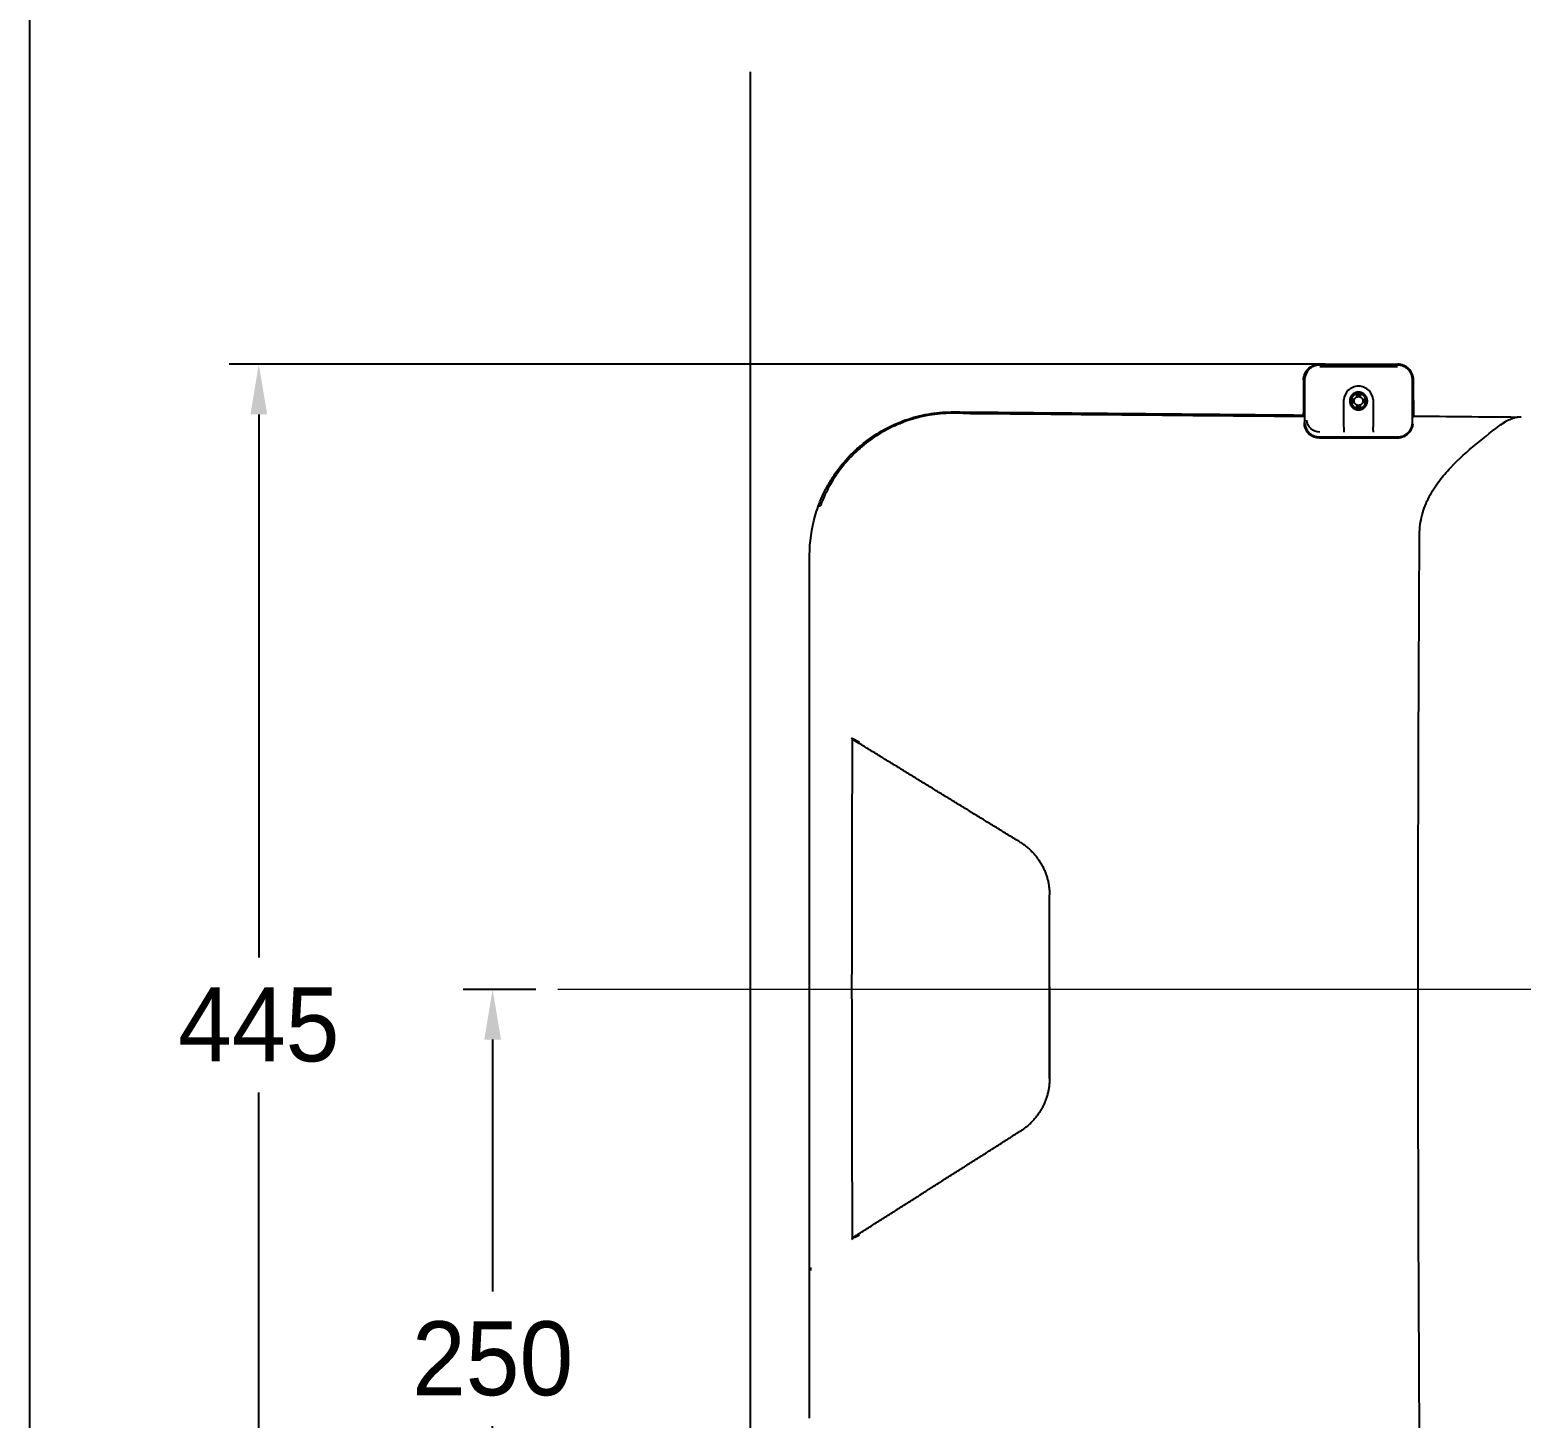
# Model space of a CAD drawing. Header units: millimetres. Extents: x 0 to 1800, y -67 to 2530.
# Drawn here: x 0 to 505, y 1392 to 1862 of the extents above; entities that cross this region are included whole.
import ezdxf
from ezdxf.lldxf.tags import DXFTag

# ---------------------------------------------------------------- set-up
doc = ezdxf.new("R2010")
doc.units = ezdxf.units.MM
for name, color, linetype in [('내부선 및 부속', 4, 'Continuous'), ('도각라인', 7, 'Continuous'), ('외형선', 3, 'Continuous'), ('중심선', 1, 'DASHED'), ('치수선', 7, 'Continuous')]:
    doc.layers.add(name, color=color, linetype=linetype)
doc.styles.add('____', font='')
doc.styles.get('____').set_extended_font_data('굴림')
tags = doc.linetypes.add('DASHDOT', pattern=[70, 31, -13, 13, -13]).pattern_tags.tags
tags[10:11] = [DXFTag(74, 4), DXFTag(75, 0), DXFTag(340, '0'), DXFTag(46, 0.0), DXFTag(50, 0.0), DXFTag(44, 0.0), DXFTag(45, 0.0)]
tags[8:9] = [DXFTag(74, 4), DXFTag(75, 0), DXFTag(340, '0'), DXFTag(46, 0.0), DXFTag(50, 0.0), DXFTag(44, 0.0), DXFTag(45, 0.0)]
tags[6:7] = [DXFTag(74, 4), DXFTag(75, 0), DXFTag(340, '0'), DXFTag(46, 0.0), DXFTag(50, 0.0), DXFTag(44, 0.0), DXFTag(45, 0.0)]
tags[4:5] = [DXFTag(74, 4), DXFTag(75, 0), DXFTag(340, '0'), DXFTag(46, 0.0), DXFTag(50, 0.0), DXFTag(44, 0.0), DXFTag(45, 0.0)]
tags = doc.linetypes.add('DASHED', pattern=[25.72, 12.86, -12.86]).pattern_tags.tags
tags[6:7] = [DXFTag(74, 4), DXFTag(75, 0), DXFTag(340, '0'), DXFTag(46, 0.0), DXFTag(50, 0.0), DXFTag(44, 0.0), DXFTag(45, 0.0)]
tags[4:5] = [DXFTag(74, 4), DXFTag(75, 0), DXFTag(340, '0'), DXFTag(46, 0.0), DXFTag(50, 0.0), DXFTag(44, 0.0), DXFTag(45, 0.0)]
doc.dimstyles.new('MSADIM', dxfattribs={"dimtxt": 33, "dimasz": 17, "dimexe": 10, "dimexo": 7.5, "dimgap": 10, "dimtad": 0, "dimtih": 1, "dimtoh": 1, "dimdec": 0, "dimzin": 1, "dimdsep": 46, "dimtxsty": '____', "dimcen": 11.25, "dimadec": 0, "dimazin": 0, "dimtfac": 1, "dimtdec": 0, "dimtix": 1, "dimtmove": 0, "dimatfit": 3, "dimfxl": 0, "dimtolj": 1, "dimtzin": 1, "dimarcsym": 0})

# ---------------------------------------------------------------- blocks, each defined once
blk = doc.blocks.new('*D2')
at = {"layer": '치수선', "color": 0, "linetype": 'Continuous', "lineweight": -2}
for p, q in [((966.19, 1529.75), (966.19, 1219.43)), ((263.84, 1384.67), (263.84, 1219.43)), ((280.84, 1229.43), (577.88, 1229.43)), ((949.19, 1229.43), (652.15, 1229.43))]:
    blk.add_line(p, q, dxfattribs=at)
at = {"layer": '치수선', "color": 0, "linetype": 'Continuous'}
for points in [[(280.84, 1232.27), (280.84, 1226.6), (263.84, 1229.43)], [(949.19, 1232.27), (949.19, 1226.6), (966.19, 1229.43)]]:
    blk.add_solid(points, dxfattribs=at)
at = {"layer": '치수선', "color": 0, "linetype": 'Continuous', "insert": (615.01, 1229.43), "char_height": 25, "attachment_point": 5, "style": '____'}
blk.add_mtext('\\A1;700', dxfattribs=at)
blk = doc.blocks.new('*D6')
at = {"layer": '치수선', "color": 0, "linetype": 'Continuous', "lineweight": -2}
for p, q in [((438.21, 1748.81), (67.47, 1748.81)), ((77.47, 1731.81), (77.47, 1548.05)), ((77.47, 1318.63), (77.47, 1502.39)), ((472.98, 1301.63), (67.47, 1301.63))]:
    blk.add_line(p, q, dxfattribs=at)
at = {"layer": '치수선', "color": 0, "linetype": 'Continuous'}
for points in [[(74.64, 1731.81), (80.31, 1731.81), (77.47, 1748.81)], [(74.64, 1318.63), (80.31, 1318.63), (77.47, 1301.63)]]:
    blk.add_solid(points, dxfattribs=at)
at = {"layer": '치수선', "color": 0, "linetype": 'Continuous', "insert": (77.47, 1525.22), "char_height": 25, "attachment_point": 5, "style": '____'}
blk.add_mtext('\\A1;445', dxfattribs=at)
blk = doc.blocks.new('*D7')
at = {"layer": '치수선', "color": 0, "linetype": 'Continuous', "lineweight": -2}
for p, q in [((171.15, 1537.25), (146.58, 1537.25)), ((156.58, 1520.25), (156.58, 1435.07)), ((156.58, 1304.25), (156.58, 1389.43)), ((183.79, 1287.25), (146.58, 1287.25))]:
    blk.add_line(p, q, dxfattribs=at)
at = {"layer": '치수선', "color": 0, "linetype": 'Continuous'}
for points in [[(153.75, 1520.25), (159.42, 1520.25), (156.58, 1537.25)], [(153.75, 1304.25), (159.42, 1304.25), (156.58, 1287.25)]]:
    blk.add_solid(points, dxfattribs=at)
at = {"layer": '치수선', "color": 0, "linetype": 'Continuous', "insert": (156.58, 1412.25), "char_height": 25, "attachment_point": 5, "style": '____'}
blk.add_mtext('\\A1;250', dxfattribs=at)

msp = doc.modelspace()

# ---------------------------------------------------------------- linework, layer by layer
at = {"layer": '내부선 및 부속', "linetype": 'Continuous'}
for points, knots in [([(430.92, 1743.46), (430.93, 1744.88), (431.51, 1746.26), (433.49, 1748.23), (434.88, 1748.81), (436.3, 1748.81)], [0, 0, 0, 0, 4.31418, 4.31418, 8.628359, 8.628359, 8.628359, 8.628359]), ([(436.3, 1748.46), (434.95, 1748.46), (433.64, 1747.89), (431.82, 1746.04), (431.3, 1744.76), (431.3, 1743.46)], [-8.195685, -8.195685, -8.195685, -8.195685, -4.097843, -4.097843, 0, 0, 0, 0]), ([(468.17, 1743.46), (468.16, 1744.88), (467.58, 1746.26), (465.6, 1748.23), (464.21, 1748.81), (462.8, 1748.81)], [-8.628321, -8.628321, -8.628321, -8.628321, -4.31416, -4.31416, 0, 0, 0, 0]), ([(467.8, 1743.46), (467.8, 1744.76), (467.27, 1746.04), (465.45, 1747.89), (464.14, 1748.46), (462.8, 1748.46)], [-8.19568, -8.19568, -8.19568, -8.19568, -4.09784, -4.09784, 0, 0, 0, 0]), ([(454.52, 1736.82), (454.41, 1737.94), (453.91, 1739.03), (452.2, 1740.77), (450.89, 1741.34), (448.2, 1741.33), (446.89, 1740.77), (445.18, 1739.03), (444.68, 1737.94), (444.57, 1736.82)], [-15.843293, -15.843293, -15.843293, -15.843293, -12.271775, -12.271775, -8.181183, -8.181183, -4.090592, -4.090592, -0.519625, -0.519625, -0.519625, -0.519625]), ([(266.74, 1700.68), (267.25, 1702.08), (267.82, 1703.46), (269.02, 1705.99), (269.62, 1707.15), (270.94, 1709.44), (271.65, 1710.57), (273.9, 1713.83), (275.56, 1715.86), (278.28, 1718.7), (279.23, 1719.61), (281.2, 1721.35), (282.23, 1722.19), (285.41, 1724.57), (287.64, 1725.96), (292.29, 1728.38), (294.72, 1729.41), (299.76, 1731.06), (302.32, 1731.66), (307.49, 1732.47), (310.12, 1732.66), (312.77, 1732.64)], [0, 0, 0, 0, 4.489411, 4.489411, 8.43961, 8.43961, 12.38981, 12.38981, 20.290208, 20.290208, 24.240408, 24.240408, 28.190607, 28.190607, 36.091006, 36.091006, 43.991404, 43.991404, 51.891803, 51.891803, 59.792202, 59.792202, 59.792202, 59.792202]), ([(308.88, 1732.09), (304.05, 1731.73), (299.55, 1730.66), (294.99, 1728.95), (294.43, 1728.72), (293.37, 1728.28), (292.85, 1728.05), (291.29, 1727.33), (290.28, 1726.81), (287.32, 1725.18), (285.44, 1723.96), (283.23, 1722.3), (282.71, 1721.9), (281.78, 1721.15), (281.34, 1720.77), (280.06, 1719.66), (279.28, 1718.92), (278.21, 1717.85), (277.76, 1717.39), (276.96, 1716.53), (276.58, 1716.1), (275.47, 1714.82), (274.79, 1713.97), (273.83, 1712.7), (273.45, 1712.17), (272.76, 1711.19), (272.44, 1710.7), (271.51, 1709.26), (270.96, 1708.32), (270.21, 1706.96), (269.89, 1706.37), (269.34, 1705.28), (269.09, 1704.75), (268.37, 1703.18), (267.95, 1702.18), (267.59, 1701.23)], [-55.111225, -55.111225, -55.111225, -55.111225, -41.333418, -41.333418, -39.611193, -39.611193, -37.888967, -37.888967, -34.444515, -34.444515, -27.555612, -27.555612, -25.833387, -25.833387, -24.111161, -24.111161, -20.666709, -20.666709, -18.944483, -18.944483, -17.222258, -17.222258, -13.777806, -13.777806, -12.05558, -12.05558, -10.333355, -10.333355, -6.888903, -6.888903, -5.166677, -5.166677, -3.444452, -3.444452, 0, 0, 0, 0]), ([(315.79, 1732.19), (316.63, 1732.18), (317.46, 1732.17), (318.3, 1732.16), (318.81, 1732.16), (319.33, 1732.15), (319.84, 1732.15), (320.36, 1732.14), (320.87, 1732.14), (321.39, 1732.13)], [0, 0, 0, 0, 2.504728, 2.504728, 2.504728, 4.049602, 4.049602, 4.049602, 5.594474, 5.594474, 5.594474, 5.594474]), ([(430.87, 1731.67), (430.92, 1731.6), (430.98, 1731.53), (431.04, 1731.46), (431.09, 1731.38), (431.15, 1731.31), (431.21, 1731.24)], [-19.553852, -19.553852, -19.553852, -19.553852, -9.774737, -9.774737, -9.774737, 0, 0, 0, 0]), ([(431.27, 1727.75), (431.52, 1726.83), (432.02, 1725.91), (433.73, 1724.43), (434.97, 1723.89), (436.3, 1723.89)], [-8.02367, -8.02367, -8.02367, -8.02367, -4.011835, -4.011835, 0, 0, 0, 0]), ([(431.3, 1729.21), (431.3, 1727.91), (431.82, 1726.63), (433.64, 1724.78), (434.95, 1724.21), (436.3, 1724.21)], [-8.19568, -8.19568, -8.19568, -8.19568, -4.09784, -4.09784, 0, 0, 0, 0]), ([(436.3, 1724.01), (435.16, 1724.01), (434.03, 1724.4), (432.71, 1725.41), (432.35, 1725.79), (432.05, 1726.21)], [-6.963855, -6.963855, -6.963855, -6.963855, -3.481928, -3.481928, -1.861084, -1.861084, -1.861084, -1.861084]), ([(436.43, 1725.82), (435.32, 1725.83), (434.21, 1726.27), (432.6, 1727.74), (432.09, 1728.79), (432.06, 1729.83)], [0, 0, 0, 0, 3.435724, 3.435724, 6.871447, 6.871447, 6.871447, 6.871447]), ([(462.8, 1724.21), (464.14, 1724.21), (465.45, 1724.77), (467.28, 1726.64), (467.8, 1727.91), (467.8, 1729.21)], [-8.197727, -8.197727, -8.197727, -8.197727, -4.098863, -4.098863, 0, 0, 0, 0]), ([(462.8, 1723.9), (463.54, 1723.9), (464.26, 1724.06), (465.3, 1724.53), (465.55, 1724.68), (466.09, 1725.06), (466.34, 1725.28), (466.8, 1725.77), (466.96, 1725.97), (467.28, 1726.47), (467.42, 1726.73), (467.66, 1727.27), (467.74, 1727.51), (467.88, 1728.03), (467.93, 1728.3), (467.96, 1728.56)], [-9.084914, -9.084914, -9.084914, -9.084914, -6.813685, -6.813685, -5.678071, -5.678071, -4.542457, -4.542457, -3.406843, -3.406843, -2.271228, -2.271228, -1.135614, -1.135614, 0, 0, 0, 0]), ([(467.96, 1728.56), (467.8, 1727.34), (467.19, 1726.17), (465.34, 1724.5), (464.07, 1724.01), (462.8, 1724.01)], [-7.806329, -7.806329, -7.806329, -7.806329, -3.903165, -3.903165, 0, 0, 0, 0]), ([(470.2, 1691.2), (470.23, 1693.43), (470.51, 1695.62), (471.07, 1697.77), (471.61, 1699.9), (472.43, 1701.96), (473.42, 1703.88), (474.39, 1705.77), (475.55, 1707.56), (476.81, 1709.23), (478.04, 1710.86), (479.36, 1712.39), (480.74, 1713.86), (483.45, 1716.72), (486.41, 1719.34), (489.35, 1721.78), (492.28, 1724.19), (495.31, 1726.52), (498.24, 1728.73)], [0.000001, 0.000001, 0.000001, 0.000001, 6.683663, 6.683663, 6.683663, 13.359624, 13.359624, 13.359624, 19.907905, 19.907905, 19.907905, 26.285671, 26.285671, 26.285671, 38.828979, 38.828979, 38.828979, 51.271721, 51.271721, 51.271721, 51.271721]), ([(278, 1622.29), (278.06, 1622.21), (278.13, 1622.12), (278.22, 1622.03), (278.27, 1621.99), (278.32, 1621.94), (278.38, 1621.9)], [-0.7263117, -0.7263117, -0.7263117, -0.7263117, -0.305653, -0.305653, -0.305653, -0.0830127, -0.0830127, -0.0830127, -0.0830127]), ([(278.17, 1538.16), (278.17, 1552.96), (278.19, 1567.76), (278.22, 1582.57), (278.25, 1595.66), (278.3, 1608.76), (278.37, 1621.86)], [-83.698952, -83.698952, -83.698952, -83.698952, -39.289465, -39.289465, -39.289465, 0, 0, 0, 0]), ([(278.38, 1453.22), (278.3, 1466.73), (278.25, 1480.24), (278.22, 1493.75), (278.19, 1508.55), (278.17, 1523.35), (278.17, 1538.16)], [-84.936901, -84.936901, -84.936901, -84.936901, -44.409947, -44.409947, -44.409947, 0, 0, 0, 0]), ([(278.4, 1453.15), (278.34, 1453.11), (278.28, 1453.06), (278.22, 1453.01), (278.15, 1452.93), (278.08, 1452.86), (278.03, 1452.78)], [-0.7310886, -0.7310886, -0.7310886, -0.7310886, -0.4803449, -0.4803449, -0.4803449, -0.1186547, -0.1186547, -0.1186547, -0.1186547]), ([(264.15, 1443.16), (264.15, 1443.16), (264.14, 1443.11), (264.14, 1443), (264.14, 1442.96), (264.13, 1442.67), (264.13, 1442.35), (264.13, 1442.16)], [-4.794705, -4.794705, -4.794705, -4.794705, -4.395519, -4.395519, -3.995926, -3.995926, -3.196741, -3.196741, -3.196741, -3.196741])]:
    msp.add_open_spline(points, degree=3, knots=knots, dxfattribs=at)
for points, degree in [([(436.3, 1748.81), (449.55, 1748.81), (462.8, 1748.81)], 2), ([(462.8, 1748.46), (449.55, 1748.46), (436.3, 1748.46)], 2), ([(462.68, 1747.89), (449.55, 1747.89), (436.41, 1747.89)], 2), ([(430.92, 1743.46), (430.9, 1739.53), (430.89, 1735.6), (430.87, 1731.67)], 3), ([(431.3, 1743.46), (431.3, 1736.34), (431.3, 1729.21)], 2), ([(467.8, 1729.21), (467.8, 1736.34), (467.8, 1743.46)], 2), ([(468.23, 1731.23), (468.21, 1735.31), (468.19, 1739.39), (468.17, 1743.46)], 3), ([(444.55, 1736.34), (444.55, 1736.5), (444.55, 1736.66), (444.57, 1736.82)], 3), ([(444.55, 1728.49), (444.55, 1732.41), (444.55, 1736.34)], 2), ([(447.69, 1737.09), (447.43, 1737.09), (447.16, 1737.09)], 2), ([(448.8, 1738.72), (448.8, 1738.45), (448.8, 1738.19)], 2), ([(450.3, 1738.19), (450.3, 1738.45), (450.3, 1738.72)], 2), ([(451.93, 1737.09), (451.67, 1737.09), (451.4, 1737.09)], 2), ([(454.52, 1736.82), (454.54, 1736.66), (454.55, 1736.5), (454.55, 1736.34)], 3), ([(454.55, 1736.34), (454.55, 1732.41), (454.55, 1728.49)], 2), ([(308.88, 1732.09), (308.89, 1732.09), (308.9, 1732.09), (308.91, 1732.09)], 3), ([(310.91, 1732.19), (310.24, 1732.17), (309.58, 1732.14), (308.91, 1732.09)], 3), ([(312.77, 1732.21), (312.15, 1732.22), (311.53, 1732.21), (310.91, 1732.19)], 3), ([(312.77, 1732.64), (372.03, 1732.1), (431.3, 1731.57)], 2), ([(315.79, 1732.19), (314.79, 1732.19), (313.78, 1732.2), (312.77, 1732.21)], 3), ([(321.39, 1732.13), (358.02, 1731.8), (394.66, 1731.47), (431.3, 1731.14)], 3), ([(447.16, 1735.59), (447.43, 1735.59), (447.69, 1735.59)], 2), ([(448.8, 1734.48), (448.8, 1734.22), (448.8, 1733.95)], 2), ([(450.3, 1733.95), (450.3, 1734.22), (450.3, 1734.48)], 2), ([(451.4, 1735.59), (451.67, 1735.59), (451.93, 1735.59)], 2), ([(467.89, 1730.81), (468, 1730.95), (468.11, 1731.09), (468.23, 1731.23)], 3), ([(468.23, 1731.23), (479.89, 1731.13), (491.55, 1731.02), (503.21, 1730.92)], 3), ([(504.56, 1730.89), (503.75, 1730.88), (502.96, 1730.78), (502.18, 1730.58)], 3), ([(503.84, 1730.86), (503.63, 1730.89), (503.42, 1730.92), (503.21, 1730.92)], 3), ([(431.27, 1727.75), (431.28, 1728.18), (431.29, 1728.6), (431.29, 1729.02)], 3), ([(444.55, 1726.38), (444.55, 1726.19), (444.55, 1725.94), (444.55, 1725.82)], 3), ([(454.55, 1726.38), (454.55, 1726.19), (454.55, 1725.94), (454.55, 1725.82)], 3), ([(467.96, 1728.56), (467.9, 1728.56), (467.85, 1728.56), (467.8, 1728.56)], 3), ([(497.68, 1728.13), (497.86, 1728.28), (498.04, 1728.43), (498.23, 1728.58)], 3), ([(500.06, 1729.79), (499.41, 1729.45), (498.79, 1729.05), (498.23, 1728.58)], 3), ([(498.24, 1728.73), (499.22, 1729.47), (500.36, 1730.06), (501.61, 1730.43)], 3), ([(502.07, 1730.55), (501.92, 1730.51), (501.77, 1730.47), (501.62, 1730.42)], 3), ([(502.07, 1730.56), (502.11, 1730.56), (502.14, 1730.57), (502.18, 1730.58)], 3), ([(436.3, 1724.21), (449.55, 1724.21), (462.8, 1724.21)], 2), ([(436.3, 1723.89), (439.55, 1723.89), (442.8, 1723.89), (446.05, 1723.89)], 3), ([(446.05, 1724.01), (446.05, 1724.13), (446.05, 1724.26)], 2), ([(453.05, 1724.01), (450.71, 1724.01), (448.38, 1724.01), (446.05, 1724.01)], 3), ([(446.05, 1724.01), (446.05, 1723.97), (446.05, 1723.93), (446.05, 1723.89)], 3), ([(446.05, 1723.89), (448.38, 1723.89), (450.71, 1723.89), (453.05, 1723.89)], 3), ([(453.05, 1724.21), (453.05, 1724.11), (453.05, 1724.01)], 2), ([(453.05, 1723.9), (453.05, 1723.95), (453.05, 1724.01)], 2), ([(462.8, 1724.01), (457.92, 1724.01), (453.05, 1724.01)], 2), ([(453.05, 1723.89), (456.3, 1723.9), (459.55, 1723.9), (462.8, 1723.9)], 3), ([(265.7, 1697.44), (266.01, 1698.54), (266.36, 1699.62), (266.74, 1700.68)], 3), ([(267.47, 1700.91), (267.23, 1700.83), (266.99, 1700.76), (266.74, 1700.68)], 3), ([(267.59, 1701.23), (267.55, 1701.13), (267.51, 1701.02), (267.47, 1700.91)], 3), ([(263.84, 1684.14), (263.84, 1688.63), (264.47, 1693.12), (265.7, 1697.44)], 3), ([(469.72, 1538.16), (469.72, 1589.07), (469.88, 1639.99), (470.2, 1690.9)], 3), ([(470.2, 1690.9), (470.2, 1691), (470.2, 1691.1), (470.2, 1691.2)], 3), ([(263.84, 1682.33), (263.84, 1683.23), (263.84, 1684.14)], 2), ([(263.84, 1392.17), (263.84, 1488.89), (263.84, 1585.61), (263.84, 1682.33)], 3), ([(280.7, 1620.83), (279.61, 1621.43), (278.51, 1622.04), (277.98, 1622.33)], 3), ([(335.01, 1587.09), (306.69, 1604.47), (278.37, 1621.86)], 2), ([(278.44, 1621.86), (278.98, 1621.53), (279.76, 1621.05), (280.54, 1620.57)], 3), ([(278.7, 1621.7), (278.7, 1621.63), (278.7, 1621.56), (278.7, 1621.49)], 3), ([(336.48, 1586.14), (336.47, 1586.15), (336.46, 1586.16), (336.45, 1586.16)], 3), ([(345, 1507.08), (345, 1538.16), (345, 1569.24)], 2), ([(345, 1538.16), (345, 1527.8), (345, 1517.44), (345, 1507.08)], 3), ([(470.2, 1385.42), (469.88, 1436.32), (469.72, 1487.24), (469.72, 1538.16)], 3), ([(278.38, 1453.19), (306.84, 1471.3), (335.3, 1489.41)], 2), ([(277.99, 1452.71), (278.52, 1453.01), (279.62, 1453.64), (280.7, 1454.26)], 3), ([(278.44, 1453.18), (278.53, 1453.23), (278.62, 1453.29), (278.7, 1453.35)], 3)]:
    msp.add_open_spline(points, degree=degree, dxfattribs=at)
for points, weights, knots in [([(449.55, 1739.34), (446.55, 1739.34), (446.55, 1736.34), (446.55, 1733.34), (449.55, 1733.34)], [1, 0.707106781187, 1, 0.707106781187, 1], [-9.424778, -9.424778, -9.424778, -4.712389, -4.712389, 0, 0, 0]), ([(449.55, 1733.84), (447.05, 1733.84), (447.05, 1736.34), (447.05, 1738.84), (449.55, 1738.84), (452.05, 1738.84), (452.05, 1736.34), (452.05, 1733.84), (449.55, 1733.84)], [1, 0.707106781187, 1, 0.707106781187, 1, 0.707106781187, 1, 0.707106781187, 1], [-15.707963, -15.707963, -15.707963, -11.780972, -11.780972, -7.853982, -7.853982, -3.926991, -3.926991, 0, 0, 0]), ([(449.55, 1737.84), (448.05, 1737.84), (448.05, 1736.34), (448.05, 1734.84), (449.55, 1734.84), (451.05, 1734.84), (451.05, 1736.34), (451.05, 1737.84), (449.55, 1737.84)], [1, 0.707106781187, 1, 0.707106781187, 1, 0.707106781187, 1, 0.707106781187, 1], [0, 0, 0, 2.356194, 2.356194, 4.712389, 4.712389, 7.068583, 7.068583, 9.424778, 9.424778, 9.424778]), ([(449.55, 1733.34), (452.55, 1733.34), (452.55, 1736.34), (452.55, 1739.34), (449.55, 1739.34)], [1, 0.707106781187, 1, 0.707106781187, 1], [-18.849556, -18.849556, -18.849556, -14.137167, -14.137167, -9.424778, -9.424778, -9.424778])]:
    msp.add_rational_spline(points, weights, degree=2, knots=knots, dxfattribs=at)
for points, weights in [([(447.69, 1735.59), (447.39, 1736.34), (447.69, 1737.09)], [1, 0.927024810887, 1]), ([(448.8, 1738.19), (449.55, 1738.49), (450.3, 1738.19)], [1, 0.927024810887, 1]), ([(451.4, 1737.09), (451.7, 1736.34), (451.4, 1735.59)], [1, 0.927024810887, 1]), ([(450.3, 1734.48), (449.55, 1734.18), (448.8, 1734.48)], [1, 0.927024810887, 1]), ([(444.55, 1727.46), (444.55, 1727.98), (444.55, 1728.49)], [1, 0.993330106643, 1]), ([(444.55, 1727.46), (444.55, 1727.4), (444.55, 1727.34)], [1, 0.999999876647, 1]), ([(444.55, 1727.34), (444.55, 1726.88), (444.55, 1726.42)], [1, 0.999993148234, 1]), ([(454.55, 1728.49), (454.55, 1727.98), (454.55, 1727.46)], [1, 0.993330106643, 1]), ([(454.55, 1727.34), (454.55, 1727.4), (454.55, 1727.46)], [1, 0.999999876647, 1]), ([(454.55, 1726.42), (454.55, 1726.88), (454.55, 1727.34)], [1, 0.999993148234, 1]), ([(335.01, 1587.09), (345, 1580.96), (345, 1569.24)], [0.86543312479, 0.811843118552, 1]), ([(345, 1507.08), (345, 1495.58), (335.3, 1489.41)], [1, 0.814731289838, 0.863844892139])]:
    msp.add_rational_spline(points, weights, degree=2, dxfattribs=at)
at = {"layer": '도각라인', "color": 7}
msp.add_line((0, 0), (0, 2530), dxfattribs=at)
at = {"layer": '외형선'}
msp.add_line((243.84, 1146.09), (243.84, 1847.71), dxfattribs=at)
at = {"layer": '중심선', "linetype": 'DASHDOT', "lineweight": 18}
msp.add_line((1057.43, 1537.25), (178.65, 1537.25), dxfattribs=at)

# ---------------------------------------------------------------- dimensions: what is measured, and where the dimension line sits
at = {"layer": '치수선', "linetype": 'Continuous'}
dim = msp.add_linear_dim(base=(77.47, 1748.81), p1=(480.48, 1301.63), p2=(445.71, 1748.81), angle=90, text='445', dimstyle='MSADIM', override={"dimtxt": 25}, dxfattribs=at)
dim.commit()
dim.dimension.update_dxf_attribs({"geometry": '*D6', "text_midpoint": (77.47, 1525.22)})
dim = msp.add_linear_dim(base=(156.58, 1287.25), p1=(178.65, 1537.25), p2=(191.29, 1287.25), angle=90, dimstyle='MSADIM', override={"dimtxt": 25}, dxfattribs=at)
dim.commit()
dim.dimension.update_dxf_attribs({"geometry": '*D7', "text_midpoint": (156.58, 1412.25)})
dim = msp.add_linear_dim(base=(263.84, 1229.43), p1=(966.19, 1537.25), p2=(263.84, 1392.17), text='700', dimstyle='MSADIM', override={"dimtxt": 25}, dxfattribs=at)
dim.commit()
dim.dimension.update_dxf_attribs({"geometry": '*D2', "text_midpoint": (615.01, 1229.43)})

doc.saveas('drawing.dxf')
